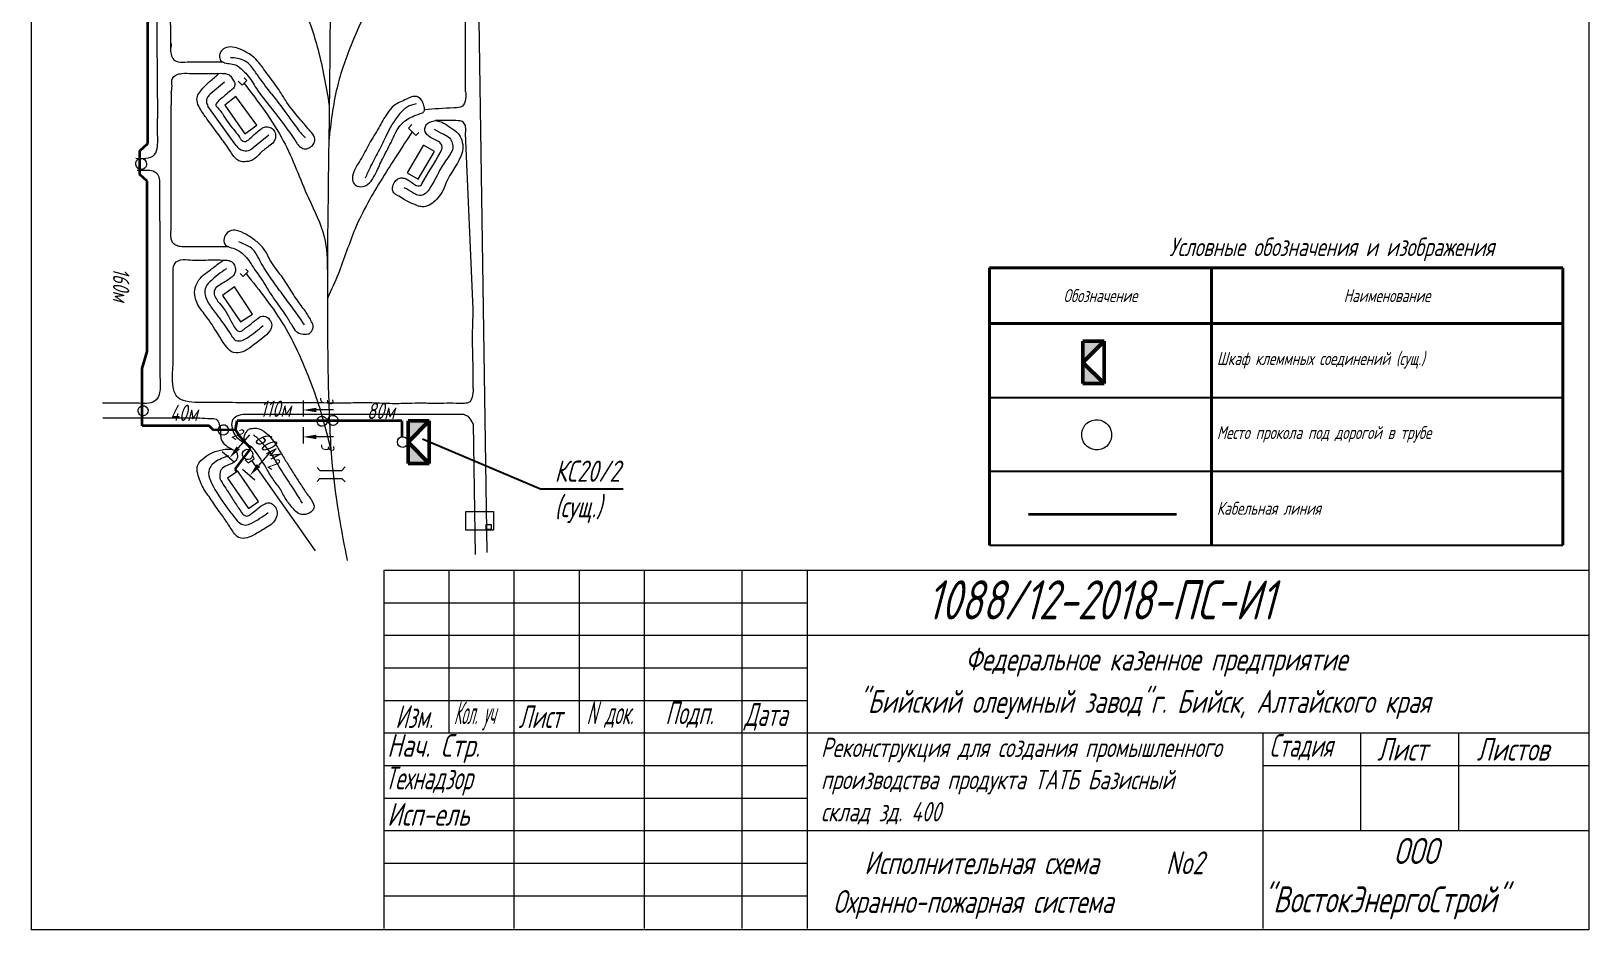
# Model space of a CAD drawing. Header units: millimetres. Extents: x 13096 to 18634, y -492 to 9335.
# Drawn here: x 16543 to 17512, y 6563 to 7122 of the extents above; entities that cross this region are included whole.
import ezdxf
from ezdxf import colors
from ezdxf.entities.mleader import LeaderData, LeaderLine
from ezdxf.math import Vec2, Vec3

# ---------------------------------------------------------------- set-up
doc = ezdxf.new("R2010")
doc.units = ezdxf.units.MM
for name, color, linetype, lineweight in [('ИИ_ОФОРМЛЕНИЕ_025', 7, 'Continuous', 25), ('Линия выноска', 137, 'Continuous', 20), ('Линия связи (Вновь)', 3, 'Continuous', 60), ('Рамка толстая', 7, 'Continuous', 60), ('Строительный', 251, 'Continuous', 13), ('ТаБлица', 253, 'Continuous', 25), ('текст', 7, 'Continuous', 25), ('Щиты пульты (Вновь)', 5, 'Continuous', 50), ('Элемент эл. схем', 7, 'Continuous', 35)]:
    doc.layers.add(name, color=color, linetype=linetype, lineweight=lineweight)
doc.styles.add('Simplex', font='simplex.shx', dxfattribs={"width": 0.7, "oblique": 15})
doc.styles.get("Standard").update_dxf_attribs({"font": 'arial.ttf'})

# ---------------------------------------------------------------- blocks, each defined once
blk = doc.blocks.new('A$C4BB167BF')
at = {"layer": 'Щиты пульты (Вновь)', "true_color": 0xc7c8ca}
h = blk.add_hatch(color=9, dxfattribs=at)
h.paths.add_polyline_path([(0, 3), (0, 0), (3, 3)])
h.paths.add_polyline_path([(6, 3), (3, 3), (6, 0)])
at = {"layer": 'Щиты пульты (Вновь)', "color": 252, "true_color": 0x939598}
for p, q in [((0, 3), (0, 0)), ((6, 3), (0, 3)), ((0, 0), (3, 3)), ((3, 3), (6, 0)), ((6, 0), (6, 3)), ((0, 0), (6, 0))]:
    blk.add_line(p, q, dxfattribs=at)
blk = doc.blocks.new('_None')
blk = doc.blocks.new('*T157')
at = {"layer": 'ТаБлица', "color": 0, "linetype": 'ByBlock', "lineweight": 40, "transparency": 16777216}
for p, q in [((0, 0), (356.5, 0)), ((0, 0), (0, -172.5)), ((138, 0), (138, -172.5)), ((356.5, 0), (356.5, -172.5)), ((0, -34.5), (356.5, -34.5))]:
    blk.add_line(p, q, dxfattribs=at)
at = {"layer": 'ТаБлица', "color": 5, "linetype": 'ByBlock', "lineweight": 25, "transparency": 16777216}
for p, q in [((0, -80.5), (356.5, -80.5)), ((0, -126.5), (356.5, -126.5)), ((0, -172.5), (356.5, -172.5))]:
    blk.add_line(p, q, dxfattribs=at)
at = {"layer": 'ТаБлица', "color": 2, "lineweight": 20, "transparency": 16777216, "char_height": 8.05, "style": 'Simplex'}
for s, insert, width, attachment_point in [('Обозначение', (69, -17.25), 138, 5), ('Наименование', (247.25, -17.25), 218.5, 5), ('Шкаф клеммных соединений (сущ.)', (141.45, -57.5), 211.6, 4), ('Место прокола под дорогой в трубе', (141.45, -103.5), 211.6, 4), ('Кабельная линия', (141.45, -149.5), 211.6, 4)]:
    blk.add_mtext(s, dxfattribs=dict(at, insert=insert, width=width, attachment_point=attachment_point))

msp = doc.modelspace()

# ---------------------------------------------------------------- linework, layer by layer
at = {"color": 18, "lineweight": 20, "true_color": 0x000000}
for p, q in [((16812.26726, 6883.46627), (16814.65714, 6882.29331)), ((16814.65714, 6882.29331), (16816.47222, 6879.87567)), ((16816.47222, 6879.87567), (16817.11811, 6878.92257)), ((16817.11811, 6878.92257), (16817.91472, 6877.3795)), ((16762.24942, 6786.64701), (17511.49942, 6786.64701)), ((16762.24942, 6786.64701), (16762.24942, 6563.89701)), ((16802.74942, 6786.64701), (16802.74942, 6685.39701)), ((16843.24942, 6786.64701), (16843.24942, 6563.89701)), ((16883.74942, 6786.64701), (16883.74942, 6685.39701)), ((16924.24942, 6786.64701), (16924.24942, 6563.89701)), ((16984.99942, 6786.64701), (16984.99942, 6563.89701)), ((17025.49942, 6786.64701), (17025.49942, 6563.89701)), ((16762.24942, 6766.39701), (17025.49942, 6766.39701)), ((16762.24942, 6746.14701), (17025.49942, 6746.14701)), ((17025.49942, 6746.14701), (17511.49942, 6746.14701)), ((16762.24942, 6725.89701), (17025.49942, 6725.89701)), ((16762.24942, 6705.64701), (17025.49942, 6705.64701)), ((16762.24942, 6685.39701), (17511.49942, 6685.39701)), ((17308.99942, 6685.39701), (17308.99942, 6563.89701)), ((17369.74942, 6685.39701), (17369.74942, 6624.64701)), ((17430.49942, 6685.39701), (17430.49942, 6624.64701)), ((16762.24942, 6665.14701), (17025.49942, 6665.14701)), ((17308.99942, 6665.14701), (17511.49942, 6665.14701)), ((16762.24942, 6644.89701), (17025.49942, 6644.89701)), ((16762.24942, 6624.64701), (17025.49942, 6624.64701)), ((17025.49942, 6624.64701), (17511.49942, 6624.64701)), ((16762.24942, 6604.39701), (17025.49942, 6604.39701)), ((16762.24942, 6584.14701), (17025.49942, 6584.14701))]:
    msp.add_line(p, q, dxfattribs=at)
for points in [[(16813.39329, 6823.18991), (16830.43866, 6823.18991), (16830.43866, 6811.5193), (16813.33611, 6811.5193)], [(16826.04829, 6814.94567), (16829.11439, 6814.94567), (16829.11439, 6811.86256), (16826.04829, 6811.86256)]]:
    msp.add_lwpolyline(points, close=True, dxfattribs=at)
for centre, major_axis, ratio, start_param, end_param in [((16611.43674, 7039.2166), (-0.38064, 3.52453), 0.946579171, -4.71238898, 1.570796327), ((16612.62428, 6885.70519), (0.33706, -3.12106), 0.990291513, -7.853981634, -1.570796327), ((16723.9396, 6879.18605), (0.33706, -3.12106), 0.990291513, -7.853981634, -1.570796327), ((16730.70382, 6879.73605), (0.33706, -3.12106), 0.990291513, -7.853981634, -1.570796327), ((17205.59651, 6870.78381), (1.01119, -9.36317), 0.990291513, -7.853981634, -1.570796327), ((16662.56183, 6873.77943), (-0.3483, 3.22506), 0.987382262, -4.71238898, 1.570796327), ((16677.58827, 6858.56388), (-0.3483, 3.22506), 0.987382262, -4.71238898, 1.570796327)]:
    msp.add_ellipse(centre, major_axis=major_axis, ratio=ratio, start_param=start_param, end_param=end_param, dxfattribs=at)
at = {"layer": 'Линия связи (Вновь)', "color": 18, "lineweight": 35, "true_color": 0x000000}
for p, q in [((16615.62889, 7051.92932), (16615.55074, 7210.51579)), ((16610.68627, 7047.42385), (16615.62889, 7051.92932)), ((16610.676, 7032.62417), (16610.68627, 7047.42385)), ((16615.13266, 7028.50847), (16610.676, 7032.62417)), ((16615.09029, 6922.61802), (16615.13266, 7028.50847)), ((16611.98567, 6911.94756), (16615.09029, 6922.61802)), ((16612.02071, 6876.37173), (16611.98434, 6911.98799)), ((16670.00732, 6873.85088), (16671.1968, 6879.3644)), ((16773.56976, 6879.3644), (16671.1968, 6879.3644)), ((16773.56976, 6879.3644), (16773.56976, 6869.53378)), ((16653.71506, 6876.39244), (16612.02071, 6876.37173)), ((16656.40924, 6873.67562), (16653.71506, 6876.39244)), ((16670.00732, 6873.85088), (16656.40924, 6873.67562)), ((16672.68797, 6869.6795), (16670.00732, 6873.85088)), ((16679.69479, 6862.22253), (16672.68797, 6869.6795)), ((16669.94705, 6849.31359), (16679.69479, 6862.22253)), ((16670.91598, 6847.85523), (16669.94705, 6849.31359)), ((17163.19582, 6821.41968), (17255.19582, 6821.41968))]:
    msp.add_line(p, q, dxfattribs=at)
at = {"layer": 'Рамка толстая', "color": 18, "lineweight": 20, "true_color": 0x000000}
for p, q in [((16543.02032, 7896.09368), (16543.02032, 6562.96868)), ((17511.64532, 7896.09368), (17511.64532, 6562.96868)), ((17511.64532, 6562.96868), (16543.02032, 6562.96868))]:
    msp.add_line(p, q, dxfattribs=at)
at = {"layer": 'Строительный', "color": 18, "lineweight": 20, "true_color": 0x000000}
for p, q in [((16811.76605, 7777.79118), (16826.30716, 6797.49601)), ((16620.19705, 7280.51256), (16621.53651, 7067.36571)), ((16628.75467, 7210.19656), (16629.76336, 7108.87565)), ((16813.20635, 7084.21132), (16813.20635, 7177.79979)), ((16671.81087, 7090.63351), (16674.31646, 7088.12792)), ((16674.31646, 7088.12792), (16677.20895, 7091.02041)), ((16677.20895, 7091.02041), (16675.57215, 7092.65721)), ((16630.01735, 7083.3636), (16630.09368, 7075.69581)), ((16663.33926, 7090.08675), (16654.23944, 7082.63194)), ((16630.09368, 7000.53851), (16630.09368, 7075.69581)), ((16670.32909, 7050.82479), (16652.96535, 7075.22103)), ((16777.62679, 7061.4211), (16779.82503, 7063.67402)), ((16782.28313, 7056.87776), (16777.62679, 7061.4211)), ((16690.76765, 7057.14246), (16681.0471, 7049.2038)), ((16784.17637, 7058.81809), (16782.28313, 7056.87776)), ((16817.95267, 6948.80812), (16813.20635, 7058.29081)), ((16623.10874, 7003.64582), (16623.10874, 7027.91241)), ((16623.10874, 7003.64582), (16623.10874, 6906.6232)), ((16631.32312, 6914.31882), (16631.32312, 6969.0685)), ((16674.7841, 6969.14608), (16672.89883, 6971.03135)), ((16677.93685, 6972.29882), (16674.7841, 6969.14608)), ((16677.93685, 6972.29882), (16676.41344, 6973.82223)), ((16587.63075, 6881.39466), (16647.60053, 6881.39466)), ((16812.26726, 6883.46627), (16679.5756, 6883.46627)), ((16817.95267, 6877.69104), (16819.15368, 6796.30963)), ((16681.76918, 6855.91987), (16680.56862, 6858.22063)), ((16676.18154, 6855.139), (16678.0044, 6853.31615)), ((16678.0044, 6853.31615), (16681.76918, 6855.91987)), ((16720.82527, 6850.47964), (16722.62847, 6848.67644)), ((16722.62847, 6848.67644), (16736.18486, 6848.67644)), ((16736.18486, 6848.67644), (16738.32342, 6850.815)), ((16720.82527, 6841.83747), (16722.62847, 6843.64067)), ((16722.62847, 6843.64067), (16736.18486, 6843.64067)), ((16736.18486, 6843.64067), (16738.32342, 6841.50211))]:
    msp.add_line(p, q, dxfattribs=at)
for points in [[(16670.37192, 7081.10087), (16663.46228, 7075.68324), (16675.88215, 7057.94486), (16683.40403, 7063.3625), (16670.37192, 7081.10087)], [(16786.8622, 7050.6554), (16776.85078, 7033.65323), (16783.62582, 7029.66387), (16793.78997, 7046.92543), (16787.01494, 7050.91479)], [(16669.45818, 6962.86109), (16662.08993, 6957.437), (16673.10351, 6941.00974), (16680.70444, 6945.89144), (16669.45818, 6962.86109)], [(16671.5307, 6848.2638), (16665.06294, 6843.77654), (16678.08641, 6825.00501), (16684.37417, 6829.36739), (16671.5307, 6848.2638)]]:
    msp.add_lwpolyline(points, dxfattribs=at)
msp.add_open_spline([(16754.6794, 7826.96508), (16745.29235, 7812.78537), (16754.6794, 7826.96508), (16718.38001, 7761.18087), (16722.162, 7628.30351), (16718.37439, 7456.12374), (16730.33607, 7258.07313), (16728.42191, 7064.24004), (16726.28916, 6930.30516), (16729.87569, 6843.34328), (16739.5095, 6792.66622), (16739.5095, 6792.66622), (16739.5095, 6792.66622), (16739.5095, 6792.66622), (16739.5095, 6792.66622), (16739.5095, 6792.66622), (16739.5095, 6792.66622), (16739.5095, 6792.66622), (16739.5095, 6792.66622)], degree=3, knots=[0, 0, 0, 0, 25.836333109, 49.871244762, 76.873917157, 116.334767859, 166.936096042, 211.721259242, 248.246118291, 257.850777941, 271.152471293, 282.284588503, 290.662390358, 305.749777897, 312.760031631, 324.633986925, 330.142951601, 332.123990533, 332.123990533, 332.123990533, 332.123990533], dxfattribs=at)
for points in [[(16669.30582, 7207.10541), (16692.03515, 7175.46069), (16711.27952, 7139.52004), (16721.41411, 7110.11765), (16728.38027, 7075.59942)], [(16777.99711, 7176.04577), (16757.42079, 7145.03014), (16742.62027, 7114.73579), (16733.23456, 7086.60532), (16728.10008, 7053.43162)], [(16629.89412, 7114.38364), (16630.0776, 7113.54283), (16629.77181, 7111.10393), (16630.05182, 7107.37905), (16631.78286, 7103.9543), (16634.62354, 7102.62399), (16639.99421, 7102.62399)], [(16707.22826, 7053.69818), (16700.26852, 7063.57266), (16692.03839, 7074.2404), (16683.12669, 7086.0904), (16677.1612, 7094.80095), (16674.16344, 7097.79871), (16670.99756, 7100.35391), (16667.22393, 7101.43397), (16663.2396, 7102.16058), (16660.86379, 7103.5906), (16660.13649, 7106.33908), (16660.86379, 7108.67687), (16663.36515, 7111.17823), (16668.20093, 7111.84413), (16673.00742, 7110.58046), (16678.18051, 7107.79394), (16681.84862, 7105.17183), (16685.24833, 7101.4605), (16689.81244, 7095.2059), (16696.18736, 7086.56241), (16702.07395, 7077.42345), (16710.78765, 7066.39712), (16716.59747, 7059.59215), (16719.15047, 7055.64768), (16718.83504, 7051.82705), (16716.70862, 7049.70063), (16713.69856, 7048.54597), (16710.5387, 7049.57742), (16708.52958, 7051.63312), (16707.22826, 7053.69818)], [(16639.99421, 7102.62399), (16648.80114, 7102.6507), (16655.36937, 7102.6507), (16659.82639, 7102.6507), (16662.03681, 7102.6507)], [(16692.66178, 7082.54576), (16684.66344, 7093.20332), (16680.7743, 7098.62704), (16678.21401, 7101.58527), (16673.75256, 7104.19348), (16669.00064, 7105.12354), (16667.0832, 7105.12354)], [(16630.01735, 7083.3636), (16630.60546, 7087.48216), (16630.86972, 7092.32571), (16632.93813, 7094.39412), (16636.75316, 7095.45437), (16643.05817, 7095.45437)], [(16643.05817, 7095.45437), (16652.59623, 7095.48108), (16658.69976, 7095.48108), (16662.83712, 7095.48108), (16666.66775, 7094.19378), (16668.25706, 7091.95457), (16669.6057, 7089.46237), (16669.19819, 7086.97889), (16666.97841, 7084.75911), (16663.65585, 7081.9495), (16661.02922, 7079.68809), (16659.04997, 7077.89827), (16658.13712, 7076.55901), (16657.92599, 7075.4374), (16658.47358, 7074.67991), (16662.91626, 7068.99398), (16666.18722, 7064.03831), (16669.90389, 7059.38464), (16672.48635, 7055.90131), (16673.63854, 7054.25851), (16674.92353, 7053.45182), (16676.54713, 7053.25231), (16677.44141, 7053.70337), (16679.07958, 7054.92139), (16681.77655, 7057.51228), (16685.31698, 7060.40463), (16687.51744, 7061.89241), (16690.05129, 7062.29212), (16692.85187, 7061.13742), (16694.75326, 7058.60595), (16694.88275, 7055.30377), (16693.8543, 7052.99186), (16690.82554, 7050.20994), (16685.52237, 7045.97343), (16682.18111, 7042.63217), (16679.46837, 7041.10088), (16676.7432, 7040.66658), (16673.6517, 7040.66658), (16670.90924, 7042.03652), (16666.69644, 7047.39276), (16661.1503, 7055.24834), (16652.91854, 7066.46619), (16648.52742, 7072.79159), (16646.35911, 7077.4632), (16646.35911, 7081.12353), (16648.51856, 7084.74465), (16650.72016, 7087.31639)], [(16650.72016, 7087.31639), (16654.84621, 7091.08908), (16657.7291, 7093.49411), (16659.74917, 7095.51418)], [(16654.23944, 7082.63194), (16652.74587, 7080.70776), (16651.97066, 7077.81839), (16652.96535, 7075.22103)], [(16675.38648, 7089.27404), (16699.82392, 7053.65309), (16715.44788, 7018.03216), (16725.26711, 6993.78053), (16727.22977, 6971.94621)], [(16692.66178, 7082.54576), (16701.46787, 7070.9738), (16706.44693, 7064.10446), (16711.97922, 7056.99825), (16713.48017, 7055.4973)], [(16786.3327, 7070.90104), (16780.96317, 7069.01598), (16773.64785, 7064.33046), (16766.79682, 7052.63408), (16761.4427, 7042.11414), (16757.33434, 7033.54209), (16750.07806, 7025.33991), (16745.83999, 7025.47927), (16743.44296, 7027.3659), (16742.94059, 7031.58219), (16747.90581, 7041.88466), (16753.21426, 7051.70586), (16759.17455, 7061.74262), (16764.52456, 7070.70375), (16768.68991, 7075.43812), (16776.36086, 7079.45665), (16782.79024, 7081.10136), (16785.959, 7078.60734), (16787.20583, 7075.53558), (16787.56368, 7072.53226), (16786.3327, 7070.90104)], [(16813.20635, 7084.21132), (16813.20635, 7079.5821), (16811.14566, 7075.14968), (16806.1175, 7074.04158), (16787.65924, 7072.93779)], [(16782.34858, 7076.58971), (16776.89808, 7074.59878), (16771.71424, 7069.77707), (16767.0671, 7063.01781), (16763.99345, 7057.21477), (16758.88573, 7046.81593), (16753.7332, 7036.92452), (16750.77633, 7030.30091)], [(16608.20564, 7042.72811), (16614.3543, 7042.72811), (16619.78493, 7045.03665), (16621.53651, 7049.95832), (16621.53651, 7059.81915), (16621.53651, 7067.36571)], [(16794.39461, 7066.15773), (16791.5074, 7065.38089), (16788.94372, 7063.74688), (16787.86565, 7061.22223), (16788.05686, 7059.23552), (16789.82911, 7056.79044), (16796.37309, 7053.07381), (16798.13755, 7051.22592), (16798.45901, 7048.52805), (16797.38492, 7046.04977), (16786.05408, 7026.83723), (16785.17591, 7025.72148), (16783.55713, 7025.5286), (16779.43302, 7027.88931), (16774.92552, 7030.29488), (16772.88606, 7030.51601), (16770.5645, 7029.46585), (16768.35263, 7026.65559), (16767.68167, 7023.69924), (16768.4916, 7021.32043), (16770.06294, 7020.08368), (16783.27236, 7013.25346), (16786.13669, 7012.56352), (16788.81272, 7012.88238), (16791.62587, 7014.23707), (16794.97984, 7017.06617), (16798.35777, 7021.35795), (16801.12143, 7027.62075), (16810.22022, 7043.96832), (16811.49105, 7048.5445), (16810.75518, 7053.88318), (16808.47405, 7058.17582), (16804.07309, 7061.63967), (16797.89579, 7065.28125), (16794.39461, 7066.15773)], [(16813.20635, 7058.29081), (16813.20635, 7062.34663), (16811.91443, 7064.98788), (16807.1453, 7066.12725), (16794.5485, 7066.12725)], [(16779.95496, 7059.14943), (16761.44246, 7030.45488), (16744.44644, 6998.79973), (16734.08212, 6971.12055), (16727.19974, 6955.59218)], [(16793.55437, 7060.74294), (16799.61603, 7057.64083), (16803.18566, 7055.33922), (16804.87981, 7052.01603), (16805.24112, 7048.98362), (16803.47757, 7045.08216), (16798.1956, 7037.15388), (16790.52755, 7023.39146), (16787.27153, 7020.20616), (16783.56599, 7019.76464), (16780.41756, 7021.27646), (16775.02032, 7024.38796)], [(16670.32909, 7050.82479), (16672.53865, 7048.54075), (16677.22173, 7047.31011), (16681.0471, 7049.2038)], [(16623.10874, 7027.91241), (16622.23074, 7031.83905), (16619.88332, 7034.18646), (16615.64287, 7035.12986), (16608.92088, 7035.12986)], [(16665.89341, 6987.68661), (16656.50118, 6987.68661), (16643.30624, 6987.68661), (16637.51063, 6987.68661), (16634.18411, 6988.15256), (16631.73772, 6989.56553), (16630.47632, 6991.39857), (16629.94079, 6995.29379), (16630.09368, 7000.53851)], [(16715.14512, 6933.47201), (16711.217, 6933.47201), (16707.84691, 6935.09335), (16705.13761, 6938.85636), (16701.10671, 6945.26009), (16695.14579, 6953.73162), (16691.11489, 6959.67324), (16686.61414, 6967.02113), (16680.45573, 6975.89485), (16677.61429, 6980.25202), (16674.43289, 6983.43342), (16669.65638, 6986.40854), (16665.30923, 6987.85834), (16663.62307, 6989.15786), (16662.88319, 6991.87596), (16664.32148, 6995.62458), (16667.40223, 6997.79751), (16672.13796, 6997.41982), (16677.74798, 6994.76305), (16683.48552, 6990.68458), (16686.93292, 6987.35941), (16690.48599, 6981.66643), (16692.63526, 6977.69946), (16696.02314, 6973.00459), (16702.64345, 6963.61189), (16708.35354, 6954.6053), (16713.52659, 6947.59187), (16717.03499, 6941.86414), (16718.28524, 6938.69897), (16718.02319, 6936.21444), (16716.93102, 6934.6149), (16715.79883, 6933.65746), (16715.14512, 6933.47201)], [(16712.92107, 6939.23328), (16704.65782, 6950.92849), (16698.3831, 6959.43518), (16691.70247, 6968.81962), (16685.45058, 6978.70864), (16682.37176, 6984.24442), (16679.13393, 6987.48225), (16675.8932, 6989.12288), (16672.17046, 6990.76515)], [(16631.32312, 6969.0685), (16631.32312, 6972.90753), (16632.51952, 6977.5782), (16635.99043, 6979.48894), (16641.86973, 6979.48894), (16653.0807, 6979.48894), (16659.44461, 6979.48894), (16664.16, 6979.44932)], [(16659.47501, 6977.27615), (16653.72175, 6972.81315), (16649.20455, 6969.26519), (16645.9779, 6964.66678), (16644.69231, 6959.47865), (16646.02096, 6953.22104), (16651.45384, 6944.96564), (16658.89799, 6933.87565), (16663.77002, 6926.35145), (16667.66746, 6922.454), (16673.02375, 6921.91533), (16678.73892, 6924.71269), (16687.15629, 6931.12731), (16691.29495, 6935.26596), (16692.64125, 6938.93939), (16691.27978, 6942.36327), (16687.71182, 6944.6146), (16684.22914, 6943.35644), (16679.91601, 6939.87112), (16675.21738, 6936.35749), (16673.56664, 6935.12712), (16671.88229, 6935.12712), (16669.8351, 6937.17869), (16666.12795, 6943.70598), (16661.8751, 6950.49231), (16658.38234, 6954.87438), (16656.89195, 6958.31319), (16656.89195, 6960.14037), (16658.14026, 6962.43159), (16661.30559, 6964.59031), (16667.14113, 6968.34236), (16669.30003, 6970.50126), (16669.88847, 6974.8896), (16668.71955, 6977.47088), (16666.0886, 6979.08672), (16663.89071, 6979.44349), (16661.93987, 6978.93304), (16659.47501, 6977.27615)], [(16664.42057, 6974.07177), (16654.06937, 6965.83232), (16651.16022, 6961.47419), (16651.16022, 6957.73682), (16652.69535, 6953.79495), (16657.25864, 6947.11148), (16664.50365, 6937.14936), (16668.11025, 6931.78289), (16670.37339, 6929.51975), (16674.24689, 6929.51975), (16677.528, 6931.16675), (16687.30264, 6938.78548)], [(16676.62549, 6970.98746), (16700.52219, 6938.22998), (16715.29278, 6907.34413), (16726.69004, 6872.27198), (16729.51347, 6860.39231)], [(16817.95267, 6899.59436), (16817.74238, 6917.40805), (16817.50031, 6930.84579), (16817.95267, 6948.80812)], [(16623.10874, 6906.6232), (16623.27451, 6900.56682), (16622.9088, 6897.13345), (16620.751, 6892.5713), (16616.16785, 6890.39945), (16610.18604, 6890.39945), (16597.4599, 6890.39945), (16587.35587, 6890.39945)], [(16817.95267, 6899.59436), (16814.88918, 6890.76702), (16811.5986, 6890.23395), (16803.22139, 6890.41201), (16795.91361, 6890.23395), (16786.1105, 6890.41201), (16777.55501, 6890.26811), (16765.95912, 6890.15034), (16753.25186, 6890.61634), (16740.06121, 6890.49984), (16731.37829, 6890.38333), (16722.72642, 6890.61634), (16709.71937, 6890.61634), (16694.08765, 6890.61634), (16672.85823, 6890.70375), (16654.27918, 6890.92064), (16639.12804, 6891.69026), (16634.27848, 6893.99361), (16631.32312, 6900.42666), (16630.92145, 6907.89167), (16631.32312, 6914.31882)], [(16647.60053, 6881.39466), (16654.46748, 6880.92367), (16658.13426, 6880.47099), (16660.0316, 6877.31967), (16660.67532, 6873.74751), (16661.2437, 6867.73841), (16668.22449, 6861.62742)], [(16679.5756, 6883.46627), (16676.05922, 6883.46627), (16671.00807, 6882.35718), (16667.97313, 6879.32224), (16667.97313, 6875.04279), (16669.58921, 6870.84692), (16676.71633, 6865.17128)], [(16675.45076, 6868.37936), (16676.20041, 6866.09265), (16679.76266, 6863.3301), (16682.08046, 6861.01229), (16685.45749, 6856.1837), (16688.85148, 6850.69497), (16693.01145, 6843.79086), (16697.69525, 6837.28926), (16701.51239, 6830.60518), (16705.7044, 6825.20904), (16708.37182, 6822.54162), (16711.22301, 6821.23218), (16715.92739, 6822.13601), (16718.86616, 6825.07478), (16717.14871, 6830.45128), (16714.48259, 6834.15295), (16710.56258, 6839.99195), (16706.55208, 6846.19091), (16702.74266, 6852.33917), (16698.83577, 6858.62483), (16695.26367, 6864.55355), (16692.11976, 6868.95717), (16689.19007, 6871.88686), (16683.12754, 6874.89769), (16679.7249, 6874.63104), (16678.21229, 6874.18259), (16677.08761, 6872.88295), (16676.16699, 6871.37536), (16675.75067, 6870.12769), (16675.45076, 6868.37936)], [(16711.70227, 6828.2582), (16703.96394, 6840.58297), (16697.22873, 6850.90484), (16691.8367, 6859.65924), (16687.29849, 6865.07062), (16683.25463, 6869.03489), (16681.37787, 6870.55037)], [(16668.22449, 6861.62742), (16666.1399, 6861.83234), (16664.6355, 6861.83234), (16660.77202, 6861.28587), (16654.41082, 6858.97152), (16649.40378, 6855.49166), (16646.78479, 6852.26874), (16646.21209, 6849.23203), (16647.33208, 6844.23987), (16649.41785, 6839.05577), (16654.28241, 6831.38781), (16660.14402, 6822.84346), (16664.87114, 6816.16034), (16668.8955, 6810.07532), (16671.94694, 6807.02389), (16675.9713, 6806.42675), (16680.82166, 6808.08001), (16687.73689, 6812.18865), (16694.36114, 6817.32286), (16695.89979, 6821.64429), (16695.25971, 6825.12135), (16693.49885, 6827.22045), (16691.50101, 6828.47565), (16688.49642, 6827.96127), (16684.03716, 6824.92152), (16680.97081, 6822.47383), (16679.0723, 6821.06733), (16677.78223, 6820.33884), (16676.2678, 6820.33884), (16674.8897, 6821.25954), (16673.31051, 6823.29614), (16669.04233, 6829.71124), (16664.77567, 6836.40419), (16661.72007, 6841.08216), (16660.34957, 6843.89397), (16660.34957, 6846.31391), (16661.26183, 6849.20528), (16664.88339, 6851.76576), (16669.69638, 6854.24856), (16671.27281, 6856.89929), (16671.11134, 6859.00376), (16670.67513, 6860.24449), (16669.22391, 6861.21756), (16668.22449, 6861.62742)], [(16665.78272, 6857.71055), (16657.22088, 6853.6719), (16654.68913, 6851.14015), (16653.31033, 6846.9237), (16655.17898, 6840.7839), (16664.69684, 6825.56156), (16669.58503, 6819.16852), (16673.00765, 6815.7459), (16676.29451, 6814.67224), (16679.90832, 6815.73045), (16690.31357, 6822.39099)], [(16680.0545, 6854.78573), (16719.71223, 6798.55216)]]:
    msp.add_spline(points, degree=3, dxfattribs=at)
at = {"layer": 'Щиты пульты (Вновь)', "color": 18, "lineweight": 20, "true_color": 0x000000}
msp.add_circle((16774.06693, 6866.26386), 3.3075, dxfattribs=at)
at = {"layer": 'Элемент эл. схем', "color": 18, "lineweight": 20, "true_color": 0x000000}
for p, q in [((16712.07532, 6892.19868), (16712.09034, 6882.07542)), ((16731.10171, 6886.22861), (16720.33421, 6886.21265)), ((16678.81386, 6870.74137), (16671.76016, 6862.60598)), ((16712.10012, 6875.47543), (16712.11513, 6865.35217)), ((16731.12651, 6869.50536), (16720.35901, 6869.4894)), ((16661.82366, 6860.30211), (16669.47229, 6853.67044)), ((16691.44912, 6859.7861), (16684.39542, 6851.6507)), ((16674.45892, 6849.34684), (16682.10756, 6842.71517))]:
    msp.add_line(p, q, dxfattribs=at)
for points in [[(16720.33217, 6887.58765), (16720.33625, 6884.83765), (16712.08422, 6886.20041)], [(16720.35697, 6870.86439), (16720.36105, 6868.1144), (16712.10902, 6869.47716)], [(16670.72128, 6863.50673), (16672.79904, 6861.70523), (16666.35565, 6856.37269)], [(16683.35654, 6852.55146), (16685.4343, 6850.74995), (16678.99091, 6845.41742)]]:
    msp.add_solid(points, dxfattribs=at)

# ---------------------------------------------------------------- block references
msp.add_blockref('*T157', (17138.8953, 6974.57629))
at = {"color": 18, "lineweight": 20, "true_color": 0x000000, "xscale": 4.41, "yscale": 4.41, "zscale": 4.41, "rotation": 90}
for p in [(17210.18699, 6902.60348), (16790.6043, 6853.03407)]:
    msp.add_blockref('A$C4BB167BF', p, dxfattribs=at)

# ---------------------------------------------------------------- texts
at = {"color": 18, "lineweight": 20, "true_color": 0x000000, "style": 'Simplex', "oblique": 15}
for s, height, width, p in [('1088/12-2018-ПС-И1', 24.3, 0.7, (17100.00384, 6755.98273)), ('Федеральное казенное предприятие', 14.175, 0.7, (17123.84995, 6724.20951)), ('"Бийский олеумный завод"г. Бийск, Алтайского края', 14.175, 0.7, (17057.37889, 6697.88451)), ('Кол. уч', 14.175, 0.4, (16805.80336, 6690.79701)), ('N', 14.175, 0.5, (16888.32133, 6690.79701)), ('Подп.', 14.175, 0.6, (16937.32149, 6690.79701)), ('Дата', 14.175, 0.6, (16986.52509, 6689.78451)), ('Изм.', 14.175, 0.6, (16769.44899, 6688.43451)), ('Лист', 14.175, 0.6, (16846.12379, 6688.43451)), ('док.', 14.175, 0.5, (16899.59539, 6690.79701)), ('Нач. Стр.', 14.175, 0.7, (16764.40942, 6670.54701)), ('Стадия', 14.175, 0.6, (17312.9512, 6670.54701)), ('Лист', 14.175, 0.7, (17380.04317, 6668.18451)), ('Листов', 14.175, 0.7, (17441.89091, 6668.18451)), ('Технадзор', 14.175, 0.6, (16763.05942, 6650.29701)), ('Исп-ель', 14.175, 0.7, (16764.40942, 6627.68451)), ('ООО', 16.2, 0.7, (17390.25903, 6603.91487)), ('Исполнительная схема ', 14.175, 0.7, (17061.08539, 6597.56589)), ('No2', 14.175, 0.7, (17248.66789, 6597.56589)), ('Охранно-пожарная система', 14.175, 0.7, (17041.66094, 6573.48538)), ('"ВостокЭнергоСтрой"', 16.2, 0.7, (17308.60529, 6573.82916))]:
    msp.add_text(s, height=height, dxfattribs=dict(at, width=width)).set_placement(p)
at = {"layer": 'ИИ_ОФОРМЛЕНИЕ_025', "color": 18, "lineweight": 20, "true_color": 0x000000, "insert": (17034.15991, 6682.3993), "char_height": 12, "attachment_point": 1}
msp.add_mtext_dynamic_manual_height_columns('{\\Fsimplex|c204;\\Q15;\\W0.7;\\C2;Реконструкция для создания промышленного производства продукта ТАТБ Базисный склад зд. 400}', width=276.2589272, gutter_width=12.5, heights=[0], dxfattribs=at)
at = {"layer": 'ТаБлица', "color": 18, "lineweight": 20, "true_color": 0x000000, "attachment_point": 5, "style": 'Simplex'}
for s, insert, char_height, width in [('Условные обозначения и изображения', (17351.77717, 6986.07629), 11.5, 425.2362496), ('40м', (16637.91083, 6884.44597), 10.164, 275.88), ('110м', (16694.93383, 6886.97151), 10.164, 275.88), ('80м', (16760.40362, 6885.62929), 10.164, 275.88)]:
    msp.add_mtext(s, dxfattribs=dict(at, insert=insert, char_height=char_height, width=width))
at = {"layer": 'ТаБлица', "color": 18, "lineweight": 20, "true_color": 0x000000, "char_height": 10.164, "width": 275.88, "attachment_point": 5, "style": 'Simplex'}
for s, insert, rotation in [('160м', (16598.99161, 6964.20014), 270), ('60м', (16690.71685, 6864.50289), 312.01622166)]:
    msp.add_mtext(s, dxfattribs=dict(at, insert=insert, rotation=rotation))
at = {"layer": 'текст', "color": 18, "lineweight": 20, "true_color": 0x000000, "char_height": 11.55, "attachment_point": 5, "style": 'Simplex'}
for s, insert, rotation in [('{\\H0.7x;3}', (16726.79023, 6892.68173), 277.50996044), ('{\\H0.7x;2}', (16671.11525, 6871.72263), 326.4984166), ('{\\H0.7x;3}', (16727.35823, 6863.68137), 277.50996044), ('{\\H0.7x;2}', (16693.37099, 6853.12087), 326.4984166)]:
    msp.add_mtext_dynamic_manual_height_columns(s, width=8.7102084, gutter_width=15, heights=[0], dxfattribs=dict(at, insert=insert, rotation=rotation))

# ---------------------------------------------------------------- leaders
at = {"layer": 'Линия выноска', "color": 18, "lineweight": 20, "true_color": 0x000000}
ml = msp.add_multileader_mtext('Standard', dxfattribs=at)
ml.set_content('КС20/2\\P(сущ.)', color=2, style='Simplex')
ml.set_leader_properties()
ml.set_arrow_properties(name='NONE')
ml.build(insert=Vec2(0, 0))
ml.multileader.update_dxf_attribs({"text_left_attachment_type": 6, "text_right_attachment_type": 6, "dogleg_length": 0, "arrow_head_size": 17.64})
ctx = ml.context
ctx.base_point, ctx.char_height, ctx.arrow_head_size, ctx.landing_gap_size, ctx.plane_origin = Vec3(16859.71137, 6837.13919), 13.23, 17.64, 8.82, Vec3(16994.00184, 6703.64902)
ctx.left_attachment, ctx.right_attachment = 6, 6
notes = []
notes.append((ctx, [(0, (1, 1, 0), (16859.71137, 6837.13919), (1, 0), 0, [(0, [(16786.37178, 6868.31828)], 0, [])])]))
ctx.mtext.insert, ctx.mtext.flow_direction = Vec3(16868.53137, 6854.77919), 5
for ctx, leaders in notes:
    for number, flags, end, landing, length, lines in leaders:
        leader = LeaderData()
        leader.index, (leader.has_last_leader_line, leader.has_dogleg_vector, leader.attachment_direction) = number, flags
        leader.last_leader_point, leader.dogleg_vector, leader.dogleg_length = Vec3(end), Vec3(landing), length
        for number, points, colour, breaks in lines:
            line = LeaderLine()
            line.index, line.vertices, line.color, line.breaks = number, Vec3.list(points), colors.encode_raw_color(colour), breaks
            leader.lines.append(line)
        ctx.leaders.append(leader)

doc.saveas('drawing.dxf')
